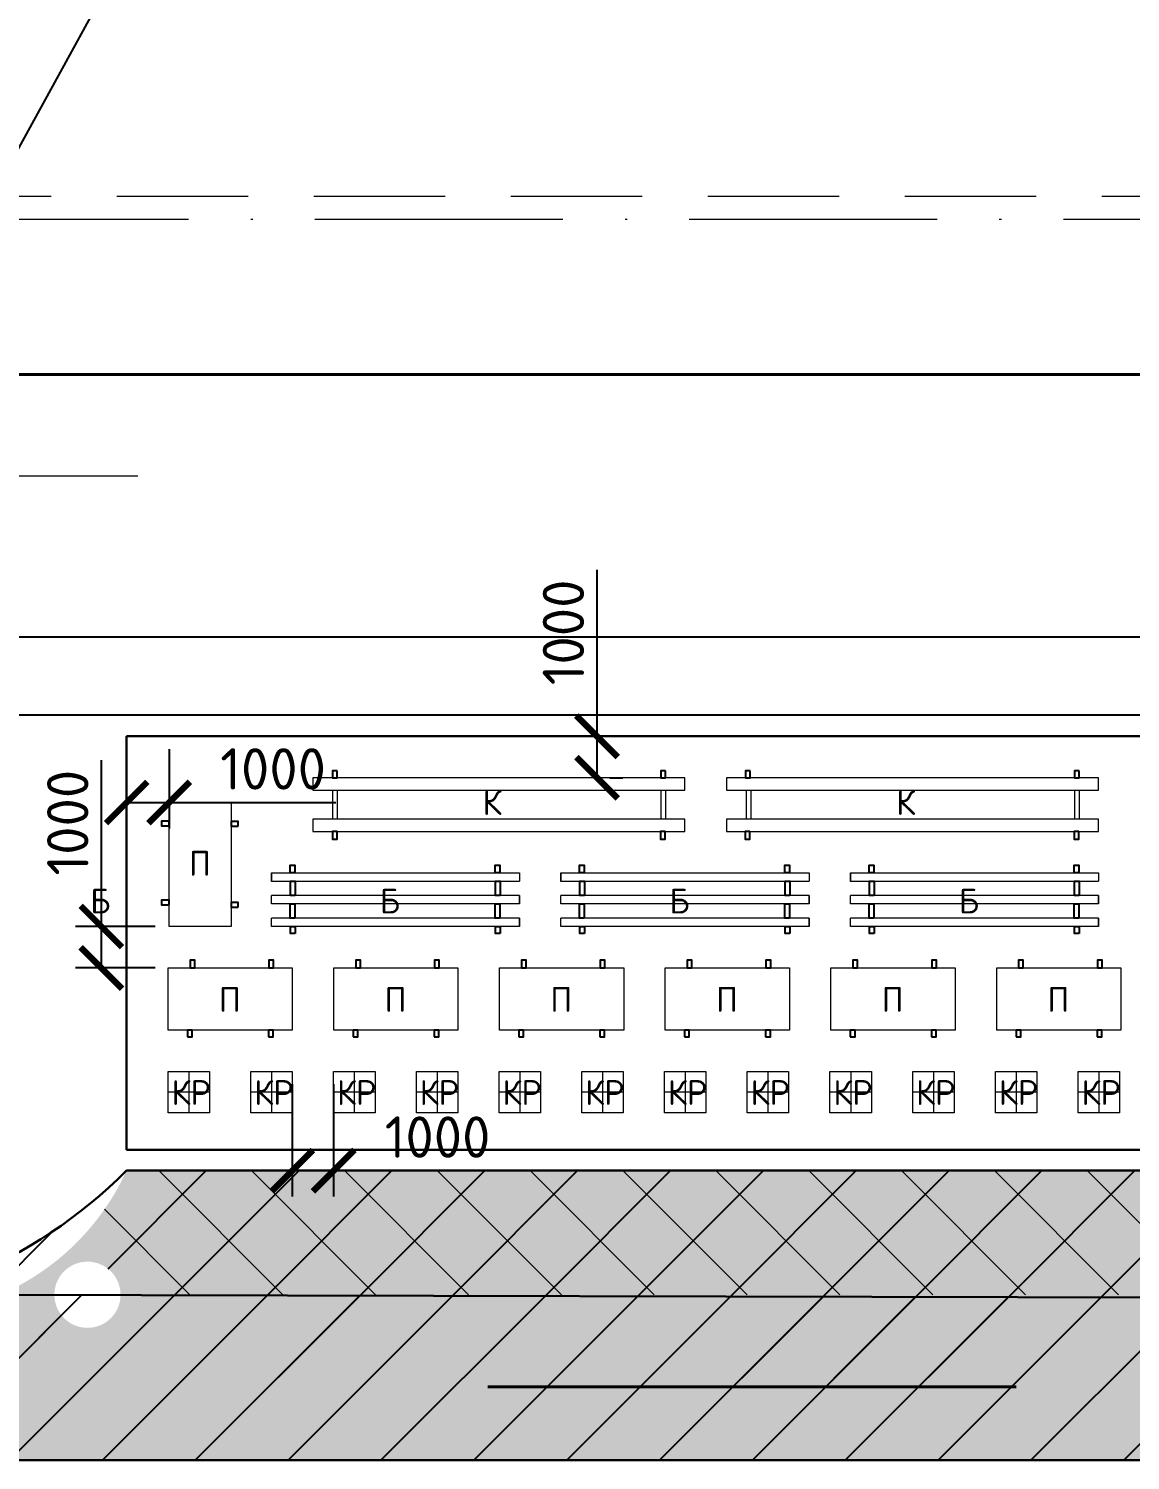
# Model space of a CAD drawing. Header units: millimetres. Extents: x -782 to 10910, y 3841 to 13237.
# Drawn here: x 6266.8 to 6320.1, y 9009.6 to 9078.8 of the extents above; entities that cross this region are included whole.
import ezdxf

# ---------------------------------------------------------------- set-up
doc = ezdxf.new("R2010")
doc.units = ezdxf.units.MM
doc.linetypes.add('ACAD_ISO10W100', pattern=[18, 12, -3, 0, -3])
doc.linetypes.add('штриховая2', pattern=[9.525, 6.35, -3.175])
doc.layers.add('!ОНенес!', color=6, linetype='Continuous', lineweight=40)
doc.layers.add('1', color=7, linetype='Continuous')
doc.layers.add('тонкая', color=7, linetype='Continuous')
doc.styles.add('2.5', font='isocpeur.ttf', dxfattribs={"height": 2})
doc.styles.add('Isocpeur', font='isocpeur.ttf')
doc.dimstyles.new('М500 стройгенп', dxfattribs={"dimtxt": 2, "dimasz": 2, "dimexe": 1.25, "dimexo": 0.625, "dimtad": 1, "dimlfac": 500, "dimtxsty": '2.5', "dimblk": 'ARCHTICK', "dimcen": 2.5, "dimadec": 0, "dimazin": 0, "dimtfac": 1, "dimtmove": 0, "dimatfit": 3, "dimfxl": 1, "dimarcsym": 0})
pattern_1 = [(50, (6851.526, 4552.808), (4.5546167, -0.398477), [0.47625, -5.23875]), (355, (6851.526, 4552.808), (-0.8810855, 4.776421), [0.381, -4.1910146]), (100.45144, (6851.9056, 4552.775), (3.673531, 4.377944), [0.40475, -4.452256]), (46.1842, (6851.526, 4554.078), (6.776976, -1.051058), [0.714375, -7.858125]), (96.63556, (6852.091, 4553.9905), (5.935103, 6.185653), [0.607126, -6.67839]), (351.18415, (6851.526, 4554.078), (5.935103, 6.185653), [0.571499, -6.286493]), (21, (6852.161, 4553.7606), (3.7903598, -2.55663), [0.47625, -5.23875]), (326, (6852.161, 4553.7606), (1.5450507, 4.604699), [0.381, -4.191]), (71.45144, (6852.477, 4553.5475), (5.3354105, 2.0480692), [0.40475, -4.4522484]), (37.5, (6851.526, 4552.808), (0.0772151, 2.11387597), [0, -4.1402, 0, -4.2545, 0, -4.206875]), (7.5, (6851.526, 4552.808), (1.6704916, 2.5045144), [0, -2.4257, 0, -4.04495, 0, -1.603375]), (327.5, (6850.11, 4552.808), (3.3897649, -0.1432186), [0, -1.5875, 0, -4.953, 0, -6.57225]), (317.5, (6849.475, 4552.808), (3.7032295, 0.6356623), [0, -2.06375, 0, -3.2893, 0, -4.66725])]
pattern_2 = [(45, (6851.526, 4552.808), (-2.245064, 2.245064), [])]

# ---------------------------------------------------------------- blocks, each defined once
blk = doc.blocks.new('_ArchTick')
at = {"color": 0, "linetype": 'ByBlock', "const_width": 0.15}
blk.add_lwpolyline([(-0.5, -0.5), (0.5, 0.5)], dxfattribs=at)
blk = doc.blocks.new('*D620')
at = {"color": 0, "lineweight": -2, "transparency": 16777216}
for p, q in [((6271.58, 9043.99), (6271.58, 9040.165)), ((6273.64, 9043.99), (6273.64, 9040.165)), ((6271.58, 9041.415), (6273.64, 9041.415)), ((6273.64, 9041.415), (6281.69, 9041.415))]:
    blk.add_line(p, q, dxfattribs=at)
at = {"layer": 'Defpoints', "color": 0, "lineweight": -3, "transparency": 16777216}
for p in [(6271.58, 9044.615), (6273.64, 9044.615), (6273.64, 9041.415)]:
    blk.add_point(p, dxfattribs=at)
at = {"color": 0, "lineweight": -2, "transparency": 16777216, "xscale": 2, "yscale": 2, "zscale": 2, "rotation": 180}
blk.add_blockref('_ArchTick', (6271.58, 9041.415), dxfattribs=at)
at = {"color": 0, "lineweight": -2, "transparency": 16777216, "xscale": 2, "yscale": 2, "zscale": 2}
blk.add_blockref('_ArchTick', (6273.64, 9041.415), dxfattribs=at)
at = {"color": 0, "lineweight": 20, "transparency": 16777216, "insert": (6278.665, 9043.04), "char_height": 2, "attachment_point": 5, "style": '2.5'}
blk.add_mtext('1000', dxfattribs=at)
blk = doc.blocks.new('*D621')
at = {"color": 0, "lineweight": -2, "transparency": 16777216}
for p, q in [((6270.359, 9035.415), (6270.359, 9043.465)), ((6272.967, 9035.415), (6269.109, 9035.415)), ((6270.359, 9033.415), (6270.359, 9035.415)), ((6272.967, 9033.415), (6269.109, 9033.415))]:
    blk.add_line(p, q, dxfattribs=at)
at = {"layer": 'Defpoints', "color": 0, "lineweight": -3, "transparency": 16777216}
for p in [(6270.359, 9035.415), (6273.592, 9035.415), (6273.592, 9033.415)]:
    blk.add_point(p, dxfattribs=at)
at = {"color": 0, "lineweight": -2, "transparency": 16777216, "xscale": 2, "yscale": 2, "zscale": 2}
for p, rotation in [((6270.359, 9035.415), 90), ((6270.359, 9033.415), 270)]:
    blk.add_blockref('_ArchTick', p, dxfattribs=dict(at, rotation=rotation))
at = {"color": 0, "lineweight": 20, "transparency": 16777216, "insert": (6268.734, 9040.44), "char_height": 2, "attachment_point": 5, "rotation": 90, "style": '2.5'}
blk.add_mtext('1000', dxfattribs=at)
blk = doc.blocks.new('*D622')
at = {"color": 0, "lineweight": -2, "transparency": 16777216}
for p, q in [((6279.592, 9027.79), (6279.592, 9022.365)), ((6281.592, 9027.79), (6281.592, 9022.365)), ((6279.592, 9023.615), (6281.592, 9023.615)), ((6281.592, 9023.615), (6289.642, 9023.615))]:
    blk.add_line(p, q, dxfattribs=at)
at = {"layer": 'Defpoints', "color": 0, "lineweight": -3, "transparency": 16777216}
for p in [(6279.592, 9028.415), (6281.592, 9028.415), (6281.592, 9023.615)]:
    blk.add_point(p, dxfattribs=at)
at = {"color": 0, "lineweight": -2, "transparency": 16777216, "xscale": 2, "yscale": 2, "zscale": 2, "rotation": 180}
blk.add_blockref('_ArchTick', (6279.592, 9023.615), dxfattribs=at)
at = {"color": 0, "lineweight": -2, "transparency": 16777216, "xscale": 2, "yscale": 2, "zscale": 2}
blk.add_blockref('_ArchTick', (6281.592, 9023.615), dxfattribs=at)
at = {"color": 0, "lineweight": 20, "transparency": 16777216, "insert": (6286.617, 9025.24), "char_height": 2, "attachment_point": 5, "style": '2.5'}
blk.add_mtext('1000', dxfattribs=at)
blk = doc.blocks.new('*D623')
at = {"color": 0, "lineweight": -2, "transparency": 16777216}
for p, q in [((6294.327, 9044.615), (6294.327, 9052.665)), ((6294.327, 9042.615), (6294.327, 9044.615)), ((6294.952, 9044.615), (6295.577, 9044.615)), ((6294.952, 9042.615), (6295.577, 9042.615))]:
    blk.add_line(p, q, dxfattribs=at)
at = {"layer": 'Defpoints', "color": 0, "lineweight": -3, "transparency": 16777216}
for p in [(6294.327, 9044.615), (6294.327, 9044.615), (6294.327, 9042.615)]:
    blk.add_point(p, dxfattribs=at)
at = {"color": 0, "lineweight": -2, "transparency": 16777216, "xscale": 2, "yscale": 2, "zscale": 2}
for p, rotation in [((6294.327, 9044.615), 90), ((6294.327, 9042.615), 270)]:
    blk.add_blockref('_ArchTick', p, dxfattribs=dict(at, rotation=rotation))
at = {"color": 0, "lineweight": 20, "transparency": 16777216, "insert": (6292.702, 9049.64), "char_height": 2, "attachment_point": 5, "rotation": 90, "style": '2.5'}
blk.add_mtext('1000', dxfattribs=at)
blk = doc.blocks.new('*D593')
at = {"color": 0, "lineweight": -2, "transparency": 16777216}
for p, q in [((6245.58, 9061.49), (6245.58, 9044.381)), ((6479.58, 9061.49), (6479.58, 9044.381)), ((6479.58, 9045.631), (6245.58, 9045.631))]:
    blk.add_line(p, q, dxfattribs=at)
at = {"layer": 'Defpoints', "color": 0, "lineweight": -3, "transparency": 16777216}
for p in [(6245.58, 9062.115), (6479.58, 9062.115), (6245.58, 9045.631)]:
    blk.add_point(p, dxfattribs=at)
at = {"color": 0, "lineweight": -2, "transparency": 16777216, "xscale": 2, "yscale": 2, "zscale": 2, "rotation": 180}
blk.add_blockref('_ArchTick', (6245.58, 9045.631), dxfattribs=at)
at = {"color": 0, "lineweight": -2, "transparency": 16777216, "xscale": 2, "yscale": 2, "zscale": 2}
blk.add_blockref('_ArchTick', (6479.58, 9045.631), dxfattribs=at)
at = {"color": 0, "lineweight": 25, "transparency": 16777216, "insert": (6362.58, 9047.256), "char_height": 2, "attachment_point": 5, "style": '2.5'}
blk.add_mtext('117000', dxfattribs=at)
blk = doc.blocks.new('*D642')
at = {"color": 0, "lineweight": -2, "transparency": 16777216}
for p, q in [((6262.58, 9068.99), (6262.58, 9048.165)), ((6462.58, 9068.99), (6462.58, 9048.165)), ((6462.58, 9049.415), (6262.58, 9049.415))]:
    blk.add_line(p, q, dxfattribs=at)
at = {"layer": 'Defpoints', "color": 0, "lineweight": -3, "transparency": 16777216}
for p in [(6262.58, 9069.615), (6462.58, 9069.615), (6262.58, 9049.415)]:
    blk.add_point(p, dxfattribs=at)
at = {"color": 0, "lineweight": -2, "transparency": 16777216, "xscale": 2, "yscale": 2, "zscale": 2, "rotation": 180}
blk.add_blockref('_ArchTick', (6262.58, 9049.415), dxfattribs=at)
at = {"color": 0, "lineweight": -2, "transparency": 16777216, "xscale": 2, "yscale": 2, "zscale": 2}
blk.add_blockref('_ArchTick', (6462.58, 9049.415), dxfattribs=at)
at = {"color": 0, "lineweight": 25, "transparency": 16777216, "insert": (6362.58, 9051.04), "char_height": 2, "attachment_point": 5, "style": '2.5'}
blk.add_mtext('100900', dxfattribs=at)
blk = doc.blocks.new('*D595')
at = {"color": 0, "lineweight": -2, "transparency": 16777216}
for p, q in [((6245.58, 9061.49), (6245.58, 9044.381)), ((6479.58, 9061.49), (6479.58, 9044.381)), ((6479.58, 9045.631), (6245.58, 9045.631))]:
    blk.add_line(p, q, dxfattribs=at)
at = {"layer": 'Defpoints', "color": 0, "lineweight": -3, "transparency": 16777216}
for p in [(6245.58, 9062.115), (6479.58, 9062.115), (6245.58, 9045.631)]:
    blk.add_point(p, dxfattribs=at)
at = {"color": 0, "lineweight": -2, "transparency": 16777216, "xscale": 2, "yscale": 2, "zscale": 2, "rotation": 180}
blk.add_blockref('_ArchTick', (6245.58, 9045.631), dxfattribs=at)
at = {"color": 0, "lineweight": -2, "transparency": 16777216, "xscale": 2, "yscale": 2, "zscale": 2}
blk.add_blockref('_ArchTick', (6479.58, 9045.631), dxfattribs=at)
at = {"color": 0, "lineweight": 25, "transparency": 16777216, "insert": (6362.58, 9047.256), "char_height": 2, "attachment_point": 5, "style": '2.5'}
blk.add_mtext('117000', dxfattribs=at)

msp = doc.modelspace()

# ---------------------------------------------------------------- hatches: boundary and pattern name
at = {"layer": '!ОНенес!', "lineweight": 40}
h = msp.add_hatch(color=7, dxfattribs=at)
h.paths.add_polyline_path([(6294.770602, 9011.718594), (6294.770602, 9013.158474), (6289.041131, 9013.158474)])
h.paths.add_polyline_path([(6294.770602, 9013.158474), (6294.770602, 9014.598355), (6289.041131, 9013.158474)])
at = {"lineweight": 25}
h = msp.add_hatch(dxfattribs=at)
h.set_pattern_fill('ANSI31', color=256)
h.set_pattern_definition(pattern_2)
h.paths.add_polyline_path([(6483.334411, 9016.61547), (6477.797726, 9016.61547), (6477.797726, 9009.61547), (6482.37745, 9009.61547)])
h.paths.add_polyline_path([(6455.687315, 9019.200794), (6456.000766, 9021.499274, -0.033531004), (6453.579968, 9023.61547), (6271.579968, 9023.61547, -0.033546474), (6269.15799, 9021.498375), (6269.472099, 9019.200722, -0.454591532), (6271.288814, 9017.61547), (6453.871122, 9017.61547, -0.454492205)])
h.paths.add_polyline_path([(6481.777404, 9237.86163), (6480.697928, 9237.968929, -0.097320235), (6472.527177, 9233.622041), (6242.782491, 9233.615504), (6241.687304, 9225.604406, -0.071737884), (6248.463912, 9226.615189), (6254.609405, 9226.644907, -0.164269753), (6269.15799, 9221.732565), (6269.472099, 9224.030218, -0.374956444), (6268.088819, 9225.61547, -1), (6271.288814, 9225.61547), (6453.871122, 9225.61547, -1), (6457.071117, 9225.61547, -0.381458001), (6455.651717, 9224.025698), (6455.969685, 9221.678496, -0.164703998), (6470.550531, 9226.61547), (6483.300888, 9226.61547)])
h.paths.add_polyline_path([(6247.829412, 9227.743028, -1), (6248.149412, 9227.743028, -1)], flags=16)
h.paths.add_polyline_path([(6455.651717, 9224.025698, -0.447745786), (6453.871122, 9225.61547), (6271.288814, 9225.61547, -0.454591532), (6269.472099, 9224.030218), (6269.15799, 9221.732565, -0.033546474), (6271.579968, 9219.61547), (6453.609888, 9219.6159, -0.032682346), (6455.969685, 9221.678496)])
h.paths.add_polyline_path([(6383.454763, 9225.01787), (6383.454763, 9231.61787), (6378.654763, 9231.61787), (6378.654763, 9225.01787)], flags=24)
h.paths.add_polyline_path([(6383.454763, 9217.669368), (6383.454763, 9224.269368), (6378.654763, 9224.269368), (6378.654763, 9217.669368)], flags=9)
h.paths.add_polyline_path([(6283.517122, 9217.94047), (6289.717122, 9217.94047), (6289.717122, 9222.74047), (6283.517122, 9222.74047)], flags=9)
at = {"lineweight": 20}
h = msp.add_hatch(dxfattribs=at)
h.set_pattern_fill('AR-CONC', color=256, scale=0.025)
h.set_pattern_definition(pattern_1)
h.paths.add_polyline_path([(6535.172605, 9016.61547), (6483.334411, 9016.61547), (6482.37745, 9009.61547), (6535.172605, 9009.61547)])
edge = h.paths.add_edge_path()
edge.add_line((6483.334411, 9016.61547), (6464.488928, 9016.61547))
edge.add_arc((6464.488928, 9028.615856), 12.000386, 223.86662461, 270, ccw=False)
edge.add_line((6455.837191, 9020.299805), (6455.687315, 9019.200794))
edge.add_arc((6455.471119, 9017.61547), 1.599997, 0, 82.23429528, ccw=False)
edge.add_arc((6455.471119, 9017.61547), 1.599997, -180, 0, ccw=False)
edge.add_line((6453.871122, 9017.61547), (6271.288814, 9017.61547))
edge.add_arc((6269.688817, 9017.61547), 1.599997, -180, 0, ccw=False)
edge.add_arc((6269.688817, 9017.61547), 1.599997, 97.78457087, 180, ccw=False)
edge.add_line((6269.472099, 9019.200722), (6269.321957, 9020.298985))
edge.add_arc((6260.671008, 9028.615856), 12.000386, 270, 316.12794469, ccw=False)
edge.add_line((6260.671008, 9016.61547), (6241.825525, 9016.61547))
edge.add_line((6241.825525, 9016.61547), (6242.782486, 9009.61547))
edge.add_line((6242.782486, 9009.61547), (6482.37745, 9009.61547))
edge.add_line((6482.37745, 9009.61547), (6483.334411, 9016.61547))
edge = h.paths.add_edge_path()
edge.add_arc((6464.488928, 9028.615856), 12.000386, 204.62550124, 223.86662461, ccw=False)
edge.add_line((6453.579968, 9023.61547), (6360.832219, 9023.61547))
edge.add_arc((6359.698326, 9024.008259), 1.199998, 199.10645728, 340.89354272, ccw=False)
edge.add_line((6358.564434, 9023.61547), (6271.579968, 9023.61547))
edge.add_arc((6260.671008, 9028.615856), 12.000386, 316.12794469, 335.37449876, ccw=False)
edge.add_line((6269.321957, 9020.298985), (6269.472099, 9019.200722))
edge.add_arc((6269.688817, 9017.61547), 1.599997, 0, 97.78457087, ccw=False)
edge.add_line((6271.288814, 9017.61547), (6453.871122, 9017.61547))
edge.add_arc((6455.471119, 9017.61547), 1.599997, 82.23429528, 180, ccw=False)
edge.add_line((6455.687315, 9019.200794), (6455.837191, 9020.299805))
edge = h.paths.add_edge_path()
edge.add_line((6482.352619, 9233.61547), (6242.782486, 9233.61547))
edge.add_line((6242.782486, 9233.61547), (6241.825525, 9226.61547))
edge.add_line((6241.825525, 9226.61547), (6260.671008, 9226.61547))
edge.add_arc((6260.671008, 9214.615084), 12.000386, 43.87205531, 90, ccw=False)
edge.add_line((6269.321957, 9222.931955), (6269.472099, 9224.030218))
edge.add_arc((6269.688817, 9225.61547), 1.599997, 180, 262.21542913, ccw=False)
edge.add_arc((6269.688817, 9225.61547), 1.599997, 0, 180, ccw=False)
edge.add_line((6271.288814, 9225.61547), (6453.871122, 9225.61547))
edge.add_arc((6455.471119, 9225.61547), 1.599997, 0, 180, ccw=False)
edge.add_arc((6455.471119, 9225.61547), 1.599997, -83.51900907, 0, ccw=False)
edge.add_line((6455.651717, 9224.025698), (6455.969685, 9221.678496))
edge.add_arc((6515.411446, 9128.924688), 110.1662, 117.53133097, 122.65399107, ccw=False)
edge.add_line((6464.488928, 9226.61547), (6483.300888, 9226.61547))
edge.add_line((6483.300888, 9226.61547), (6482.352619, 9233.61547))
edge = h.paths.add_edge_path()
edge.add_line((6242.782486, 9233.61547), (6233.531591, 9233.61547))
edge.add_line((6233.531591, 9233.61547), (6233.535704, 9226.222901))
edge.add_arc((6236.579968, 9214.61547), 12, 90, 104.69589657, ccw=False)
edge.add_line((6236.579968, 9226.61547), (6241.825525, 9226.61547))
edge.add_line((6241.825525, 9226.61547), (6242.782486, 9233.61547))
edge = h.paths.add_edge_path()
edge.add_line((6455.969685, 9221.678496), (6455.651717, 9224.025698))
edge.add_arc((6455.471119, 9225.61547), 1.599997, 180, 276.48099093, ccw=False)
edge.add_line((6453.871122, 9225.61547), (6271.288814, 9225.61547))
edge.add_arc((6269.688817, 9225.61547), 1.599997, -97.78457087, 0, ccw=False)
edge.add_line((6269.472099, 9224.030218), (6269.321957, 9222.931955))
edge.add_arc((6260.671008, 9214.615084), 12.000386, 24.62550124, 43.87205531, ccw=False)
edge.add_line((6271.579968, 9219.61547), (6356.189837, 9219.61547))
edge.add_arc((6356.775815, 9218.568271), 1.199998, 60.7700888, 119.2299112, ccw=False)
edge.add_line((6357.361792, 9219.61547), (6453.579968, 9219.61547))
edge.add_arc((6455.720235, 9219.551864), 2.141212, 83.30987815, 178.29773268, ccw=False)
h.paths.add_polyline_path([(6357.528508, 9218.900235), (6360.768503, 9218.900235), (6360.768503, 9219.61547), (6357.528508, 9219.61547)])
h.paths.add_polyline_path([(6483.300888, 9226.61547), (6535.172605, 9226.61547), (6535.172605, 9233.61547), (6482.352619, 9233.61547)])
edge = h.paths.add_edge_path()
edge.add_arc((6241.579968, 9209.61547), 24, 109.59180627, 180)
edge.add_line((6217.579968, 9209.61547), (6217.579968, 9033.61547))
edge.add_arc((6241.579968, 9033.61547), 24, 180, 270)
edge.add_line((6241.579968, 9009.61547), (6242.782486, 9009.61547))
edge.add_line((6242.782486, 9009.61547), (6241.825525, 9016.61547))
edge.add_line((6241.825525, 9016.61547), (6236.579968, 9016.61547))
edge.add_arc((6213.609405, 9005.644907), 25.455844, 25.52877937, 64.47122063)
edge.add_line((6224.579968, 9028.61547), (6224.579968, 9214.61547))
edge.add_arc((6236.579968, 9214.61547), 12, 104.69589657, 180, ccw=False)
edge.add_line((6233.535704, 9226.222901), (6233.532364, 9232.226))
at = {"lineweight": 25}
h = msp.add_hatch(dxfattribs=at)
h.set_pattern_fill('AR-CONC', color=256, scale=0.025)
h.set_pattern_definition(pattern_1)
h.paths.add_polyline_path([(6268.088819, 9017.61547, -0.374956444), (6269.472099, 9019.200722), (6269.321957, 9020.298985, -0.204033738), (6260.671008, 9016.61547), (6248.579968, 9016.61547, -0.072953131), (6241.687304, 9017.626534), (6242.782486, 9009.61547), (6476.297726, 9009.61547), (6476.297726, 9016.61547), (6464.488928, 9016.61547, -0.077886135), (6460.81763, 9017.190847), (6457.066094, 9017.488796, -0.96113778), (6453.871122, 9017.61547), (6271.288814, 9017.61547, -1)])
h.paths.add_polyline_path([(6218.011359, 9101.681619), (6224.611359, 9101.681619), (6224.611359, 9106.481619), (6218.011359, 9106.481619)], flags=24)
h.paths.add_polyline_path([(6219.504968, 9032.51418), (6226.104968, 9032.51418), (6226.104968, 9037.31418), (6219.504968, 9037.31418)], flags=24)
h.paths.add_polyline_path([(6217.393007, 9153.651999), (6221.083001, 9153.651999), (6221.083001, 9157.971991), (6217.393007, 9157.971991)], flags=9)
h.paths.add_polyline_path([(6383.454763, 9010.71307), (6383.454763, 9017.31307), (6378.654763, 9017.31307), (6378.654763, 9010.71307)], flags=24)
edge = h.paths.add_edge_path()
edge.add_arc((6241.579968, 9209.61547), 24, 109.59160183, 180)
edge.add_line((6217.579968, 9209.61547), (6217.579968, 9033.61547))
edge.add_arc((6241.579968, 9033.61547), 24, 180, 270)
edge.add_line((6241.579968, 9009.61547), (6242.782486, 9009.61547))
edge.add_line((6242.782486, 9009.61547), (6241.825525, 9016.61547))
edge.add_line((6241.825525, 9016.61547), (6241.687304, 9017.626534))
edge.add_arc((6248.579968, 9040.61547), 24, 180, 253.30994122, ccw=False)
edge.add_line((6224.579968, 9040.61547), (6224.579968, 9214.61547))
edge.add_arc((6236.579968, 9214.61547), 12, 104.69537151, 180, ccw=False)
edge.add_line((6233.53581, 9226.222929), (6233.532445, 9232.226029))
at = {"lineweight": 20}
h = msp.add_hatch(dxfattribs=at)
h.set_pattern_fill('ANSI31', color=256, angle=90)
h.set_pattern_definition([(135, (4026.885, 5926.6053), (-2.245064, -2.245064), [])])
h.paths.add_polyline_path([(6271.579968, 9023.61547, -0.084176912), (6269.321957, 9020.298985), (6269.472099, 9019.200722, -0.454591532), (6271.288814, 9017.61547), (6453.871122, 9017.61547, -0.454492205), (6455.687315, 9019.200794), (6455.837191, 9020.299805, -0.084153049), (6453.579968, 9023.61547), (6360.832219, 9023.61547, -0.71189231), (6358.564434, 9023.61547)])
h.paths.add_polyline_path([(6271.288814, 9225.61547, -0.454591532), (6269.472099, 9224.030218), (6269.321957, 9222.931955, -0.084176912), (6271.579968, 9219.61547), (6356.189837, 9219.61547, -0.260759243), (6357.361792, 9219.61547), (6453.579968, 9219.61547, -0.083164554), (6455.804605, 9222.8971), (6455.651717, 9224.025698, -0.447745786), (6453.871122, 9225.61547)])
h.paths.add_polyline_path([(6357.530891, 9218.960623), (6362.930891, 9218.960623), (6362.930891, 9223.760623), (6357.530891, 9223.760623)], flags=9)
h.paths.add_polyline_path([(6491.235542, 9218.314538), (6496.235542, 9218.314538), (6496.235542, 9223.114538), (6491.235542, 9223.114538)], flags=9)
at = {"lineweight": 25}
h = msp.add_hatch(dxfattribs=at)
h.set_pattern_fill('ANSI31', color=256)
h.set_pattern_definition(pattern_2)
h.paths.add_polyline_path([(6248.579968, 9016.61547, -0.231549939), (6229.629524, 9025.888601), (6227.982262, 9013.839161, 0.151733284), (6241.579968, 9009.61547), (6476.297726, 9009.61547), (6476.297726, 9016.61547), (6469.362204, 9016.61547, -0.151593096), (6456.000766, 9021.499274), (6455.687315, 9019.200794, -0.375050339), (6457.071117, 9017.61547, -0.864868894), (6453.93763, 9017.158959), (6261.59387, 9017.624821, -0.057301705), (6256.200295, 9016.638818, -0.195696875), (6254.995057, 9016.589131, -0.004017398), (6254.609405, 9016.586033)])
h.paths.add_polyline_path([(6383.454763, 9010.71307), (6383.454763, 9017.31307), (6378.654763, 9017.31307), (6378.654763, 9010.71307)], flags=24)
h = msp.add_hatch(dxfattribs=at)
h.set_pattern_fill('ANSI31', color=256)
h.set_pattern_definition(pattern_2)
h.paths.add_polyline_path([(6476.297726, 9016.61547), (6469.362204, 9016.61547, -0.151593096), (6456.000766, 9021.499274), (6455.687315, 9019.200794, -0.375050339), (6457.071117, 9017.61547, -1), (6453.871122, 9017.61547), (6271.288814, 9017.61547, -1), (6268.088819, 9017.61547, -0.374956444), (6269.472099, 9019.200722), (6269.15799, 9021.498375, -0.164269753), (6254.609405, 9016.586033), (6248.579968, 9016.61547, -0.072953131), (6241.687304, 9017.626534), (6242.782486, 9009.61547), (6476.297726, 9009.61547)])

# ---------------------------------------------------------------- linework, layer by layer
at = {"layer": '!ОНенес!', "color": 7, "lineweight": 40}
msp.add_line((6314.591501, 9013.158474), (6289.041131, 9013.158474), dxfattribs=at)
at = {"linetype": 'штриховая2', "lineweight": 20}
msp.add_line((6477.479968, 9070.71547), (6247.679968, 9070.71547), dxfattribs=at)
at = {"linetype": 'ACAD_ISO10W100', "lineweight": 20}
msp.add_line((6262.579968, 9069.61547), (6462.579968, 9069.61547), dxfattribs=at)
at = {"lineweight": 40}
msp.add_line((6262.579968, 9062.11547), (6462.579968, 9062.11547), dxfattribs=at)
at = {"lineweight": 20}
for p, q in [((6265.239927, 9057.21547), (6272.119916, 9057.21547)), ((6298.579968, 9042.61547), (6280.579968, 9042.61547)), ((6280.579968, 9042.61547), (6280.579968, 9042.01547)), ((6298.579968, 9042.01547), (6298.579968, 9042.61547)), ((6318.579968, 9042.61547), (6300.579968, 9042.61547)), ((6300.579968, 9042.61547), (6300.579968, 9042.01547)), ((6318.579968, 9042.01547), (6318.579968, 9042.61547)), ((6280.579968, 9042.01547), (6298.579968, 9042.01547)), ((6281.538808, 9042.01547), (6281.538808, 9040.61547)), ((6281.766646, 9042.01547), (6281.766646, 9040.61547)), ((6297.41827, 9042.01547), (6297.41827, 9040.61547)), ((6297.646107, 9042.01547), (6297.646107, 9040.61547)), ((6300.579968, 9042.01547), (6318.579968, 9042.01547)), ((6301.538808, 9042.01547), (6301.538808, 9040.61547)), ((6301.766646, 9042.01547), (6301.766646, 9040.61547)), ((6317.41827, 9042.01547), (6317.41827, 9040.61547)), ((6317.646107, 9042.01547), (6317.646107, 9040.61547)), ((6273.640407, 9035.41547), (6273.640407, 9041.41547)), ((6273.640407, 9041.41547), (6276.640407, 9041.41547)), ((6276.640407, 9041.41547), (6276.640407, 9035.41547)), ((6298.579968, 9040.61547), (6280.579968, 9040.61547)), ((6280.579968, 9040.61547), (6280.579968, 9040.01547)), ((6298.579968, 9040.01547), (6298.579968, 9040.61547)), ((6318.579968, 9040.61547), (6300.579968, 9040.61547)), ((6300.579968, 9040.61547), (6300.579968, 9040.01547)), ((6318.579968, 9040.01547), (6318.579968, 9040.61547)), ((6280.579968, 9040.01547), (6298.579968, 9040.01547)), ((6300.579968, 9040.01547), (6318.579968, 9040.01547)), ((6278.579968, 9038.01547), (6290.579968, 9038.01547)), ((6278.579968, 9037.601111), (6278.579968, 9038.01547)), ((6278.579968, 9038.01547), (6278.579968, 9037.61547)), ((6290.579968, 9038.01547), (6290.579968, 9037.61547)), ((6292.579968, 9038.01547), (6304.579968, 9038.01547)), ((6292.579968, 9037.601111), (6292.579968, 9038.01547)), ((6292.579968, 9038.01547), (6292.579968, 9037.61547)), ((6304.579968, 9038.01547), (6304.579968, 9037.61547)), ((6306.579968, 9038.01547), (6318.579968, 9038.01547)), ((6306.579968, 9037.601111), (6306.579968, 9038.01547)), ((6306.579968, 9038.01547), (6306.579968, 9037.61547)), ((6318.579968, 9038.01547), (6318.579968, 9037.61547)), ((6278.579968, 9037.61547), (6290.579968, 9037.61547)), ((6292.579968, 9037.61547), (6304.579968, 9037.61547)), ((6306.579968, 9037.61547), (6318.579968, 9037.61547)), ((6278.579968, 9036.51547), (6278.579968, 9036.91547)), ((6290.579968, 9036.91547), (6278.579968, 9036.91547)), ((6290.579968, 9036.51547), (6278.579968, 9036.51547)), ((6290.579968, 9036.91547), (6290.579968, 9036.51547)), ((6290.579968, 9036.51547), (6290.579968, 9036.91547)), ((6292.579968, 9036.51547), (6292.579968, 9036.91547)), ((6304.579968, 9036.91547), (6292.579968, 9036.91547)), ((6304.579968, 9036.51547), (6292.579968, 9036.51547)), ((6304.579968, 9036.91547), (6304.579968, 9036.51547)), ((6304.579968, 9036.51547), (6304.579968, 9036.91547)), ((6306.579968, 9036.51547), (6306.579968, 9036.91547)), ((6318.579968, 9036.91547), (6306.579968, 9036.91547)), ((6318.579968, 9036.51547), (6306.579968, 9036.51547)), ((6318.579968, 9036.91547), (6318.579968, 9036.51547)), ((6318.579968, 9036.51547), (6318.579968, 9036.91547)), ((6278.579968, 9035.41547), (6278.579968, 9035.81547)), ((6290.579968, 9035.81547), (6278.579968, 9035.81547)), ((6290.579968, 9035.81547), (6290.579968, 9035.41547)), ((6290.579968, 9035.41547), (6290.579968, 9035.81547)), ((6292.579968, 9035.41547), (6292.579968, 9035.81547)), ((6304.579968, 9035.81547), (6292.579968, 9035.81547)), ((6304.579968, 9035.81547), (6304.579968, 9035.41547)), ((6304.579968, 9035.41547), (6304.579968, 9035.81547)), ((6306.579968, 9035.41547), (6306.579968, 9035.81547)), ((6318.579968, 9035.81547), (6306.579968, 9035.81547)), ((6318.579968, 9035.81547), (6318.579968, 9035.41547)), ((6318.579968, 9035.41547), (6318.579968, 9035.81547)), ((6276.640407, 9035.41547), (6273.640407, 9035.41547)), ((6290.579968, 9035.41547), (6278.579968, 9035.41547)), ((6304.579968, 9035.41547), (6292.579968, 9035.41547)), ((6318.579968, 9035.41547), (6306.579968, 9035.41547)), ((6273.592129, 9030.41547), (6273.592129, 9033.41547)), ((6273.592129, 9033.41547), (6279.592129, 9033.41547)), ((6279.592129, 9033.41547), (6279.592129, 9030.41547)), ((6281.604289, 9030.41547), (6281.604289, 9033.41547)), ((6281.604289, 9033.41547), (6287.604289, 9033.41547)), ((6287.604289, 9033.41547), (6287.604289, 9030.41547)), ((6289.61645, 9030.41547), (6289.61645, 9033.41547)), ((6289.61645, 9033.41547), (6295.61645, 9033.41547)), ((6295.61645, 9033.41547), (6295.61645, 9030.41547)), ((6297.628611, 9030.41547), (6297.628611, 9033.41547)), ((6297.628611, 9033.41547), (6303.628611, 9033.41547)), ((6303.628611, 9033.41547), (6303.628611, 9030.41547)), ((6305.640771, 9030.41547), (6305.640771, 9033.41547)), ((6305.640771, 9033.41547), (6311.640771, 9033.41547)), ((6311.640771, 9033.41547), (6311.640771, 9030.41547)), ((6313.652932, 9030.41547), (6313.652932, 9033.41547)), ((6313.652932, 9033.41547), (6319.652932, 9033.41547)), ((6319.652932, 9033.41547), (6319.652932, 9030.41547)), ((6279.592129, 9030.41547), (6273.592129, 9030.41547)), ((6287.604289, 9030.41547), (6281.604289, 9030.41547)), ((6295.61645, 9030.41547), (6289.61645, 9030.41547)), ((6303.628611, 9030.41547), (6297.628611, 9030.41547)), ((6311.640771, 9030.41547), (6305.640771, 9030.41547)), ((6319.652932, 9030.41547), (6313.652932, 9030.41547))]:
    msp.add_line(p, q, dxfattribs=at)
at = {"lineweight": 30}
for p, q in [((6271.579968, 9044.61547), (6453.579968, 9044.61547)), ((6271.579968, 9034.61547), (6271.579968, 9044.61547)), ((6271.579968, 9024.61547), (6271.579968, 9034.61547)), ((6453.579968, 9024.61547), (6271.579968, 9024.61547)), ((6453.579968, 9023.61547), (6271.579968, 9023.61547)), ((6261.59387, 9017.624821), (6455.474304, 9017.155237)), ((6261.59387, 9017.624821), (6455.474304, 9017.155237)), ((6241.579968, 9009.61547), (6547.027795, 9009.61547))]:
    msp.add_line(p, q, dxfattribs=at)
at = {"lineweight": 13}
for p, q in [((6273.592129, 9026.415473), (6273.592129, 9028.41547)), ((6273.592129, 9028.41547), (6275.592125, 9028.41547)), ((6274.592127, 9028.41547), (6274.592127, 9026.415473)), ((6275.592125, 9028.41547), (6275.592125, 9026.415473)), ((6277.592125, 9026.415473), (6277.592125, 9028.41547)), ((6277.592125, 9028.41547), (6279.592122, 9028.41547)), ((6278.592124, 9028.41547), (6278.592124, 9026.415473)), ((6279.592122, 9028.41547), (6279.592122, 9026.415473)), ((6281.592122, 9026.415473), (6281.592122, 9028.41547)), ((6281.592122, 9028.41547), (6283.592119, 9028.41547)), ((6282.59212, 9028.41547), (6282.59212, 9026.415473)), ((6283.592119, 9028.41547), (6283.592119, 9026.415473)), ((6285.592119, 9026.415473), (6285.592119, 9028.41547)), ((6285.592119, 9028.41547), (6287.592115, 9028.41547)), ((6286.592117, 9028.41547), (6286.592117, 9026.415473)), ((6287.592115, 9028.41547), (6287.592115, 9026.415473)), ((6289.592115, 9026.415473), (6289.592115, 9028.41547)), ((6289.592115, 9028.41547), (6291.592112, 9028.41547)), ((6290.592114, 9028.41547), (6290.592114, 9026.415473)), ((6291.592112, 9028.41547), (6291.592112, 9026.415473)), ((6293.592112, 9026.415473), (6293.592112, 9028.41547)), ((6293.592112, 9028.41547), (6295.592109, 9028.41547)), ((6294.59211, 9028.41547), (6294.59211, 9026.415473)), ((6295.592109, 9028.41547), (6295.592109, 9026.415473)), ((6297.592109, 9026.415473), (6297.592109, 9028.41547)), ((6297.592109, 9028.41547), (6299.592105, 9028.41547)), ((6298.592107, 9028.41547), (6298.592107, 9026.415473)), ((6299.592105, 9028.41547), (6299.592105, 9026.415473)), ((6301.592105, 9026.415473), (6301.592105, 9028.41547)), ((6301.592105, 9028.41547), (6303.592102, 9028.41547)), ((6302.592104, 9028.41547), (6302.592104, 9026.415473)), ((6303.592102, 9028.41547), (6303.592102, 9026.415473)), ((6305.592102, 9026.415473), (6305.592102, 9028.41547)), ((6305.592102, 9028.41547), (6307.592099, 9028.41547)), ((6306.5921, 9028.41547), (6306.5921, 9026.415473)), ((6307.592099, 9028.41547), (6307.592099, 9026.415473)), ((6309.592099, 9026.415473), (6309.592099, 9028.41547)), ((6309.592099, 9028.41547), (6311.592095, 9028.41547)), ((6310.592097, 9028.41547), (6310.592097, 9026.415473)), ((6311.592095, 9028.41547), (6311.592095, 9026.415473)), ((6313.592095, 9026.415473), (6313.592095, 9028.41547)), ((6313.592095, 9028.41547), (6315.592092, 9028.41547)), ((6314.592094, 9028.41547), (6314.592094, 9026.415473)), ((6315.592092, 9028.41547), (6315.592092, 9026.415473)), ((6317.592092, 9026.415473), (6317.592092, 9028.41547)), ((6317.592092, 9028.41547), (6319.592089, 9028.41547)), ((6318.59209, 9028.41547), (6318.59209, 9026.415473)), ((6319.592089, 9028.41547), (6319.592089, 9026.415473)), ((6275.592125, 9027.415472), (6273.592129, 9027.415472)), ((6279.592122, 9027.415472), (6277.592125, 9027.415472)), ((6283.592119, 9027.415472), (6281.592122, 9027.415472)), ((6287.592115, 9027.415472), (6285.592119, 9027.415472)), ((6291.592112, 9027.415472), (6289.592115, 9027.415472)), ((6295.592109, 9027.415472), (6293.592112, 9027.415472)), ((6299.592105, 9027.415472), (6297.592109, 9027.415472)), ((6303.592102, 9027.415472), (6301.592105, 9027.415472)), ((6307.592099, 9027.415472), (6305.592102, 9027.415472)), ((6311.592095, 9027.415472), (6309.592099, 9027.415472)), ((6315.592092, 9027.415472), (6313.592095, 9027.415472)), ((6319.592089, 9027.415472), (6317.592092, 9027.415472)), ((6275.592125, 9026.415473), (6273.592129, 9026.415473)), ((6279.592122, 9026.415473), (6277.592125, 9026.415473)), ((6283.592119, 9026.415473), (6281.592122, 9026.415473)), ((6287.592115, 9026.415473), (6285.592119, 9026.415473)), ((6291.592112, 9026.415473), (6289.592115, 9026.415473)), ((6295.592109, 9026.415473), (6293.592112, 9026.415473)), ((6299.592105, 9026.415473), (6297.592109, 9026.415473)), ((6303.592102, 9026.415473), (6301.592105, 9026.415473)), ((6307.592099, 9026.415473), (6305.592102, 9026.415473)), ((6311.592095, 9026.415473), (6309.592099, 9026.415473)), ((6315.592092, 9026.415473), (6313.592095, 9026.415473)), ((6319.592089, 9026.415473), (6317.592092, 9026.415473))]:
    msp.add_line(p, q, dxfattribs=at)
at = {"linetype": 'Continuous'}
for points in [[(6281.766646, 9042.94848), (6281.538808, 9042.94848), (6281.538808, 9042.61547), (6281.766646, 9042.61547)], [(6297.646107, 9042.94848), (6297.41827, 9042.94848), (6297.41827, 9042.61547), (6297.646107, 9042.61547)], [(6301.728141, 9042.94848), (6301.500303, 9042.94848), (6301.500303, 9042.61547), (6301.728141, 9042.61547)], [(6317.646107, 9042.94848), (6317.41827, 9042.94848), (6317.41827, 9042.61547), (6317.646107, 9042.61547)], [(6273.640407, 9040.283555), (6273.640407, 9040.511393), (6273.270926, 9040.511393), (6273.270926, 9040.283555)], [(6276.973417, 9040.267298), (6276.973417, 9040.495135), (6276.640407, 9040.495135), (6276.640407, 9040.267298)], [(6281.766646, 9040.01547), (6281.538808, 9040.01547), (6281.538808, 9039.645989), (6281.766646, 9039.645989)], [(6297.62985, 9040.01547), (6297.402012, 9040.01547), (6297.402012, 9039.645989), (6297.62985, 9039.645989)], [(6301.711883, 9040.01547), (6301.484045, 9040.01547), (6301.484045, 9039.645989), (6301.711883, 9039.645989)], [(6317.62985, 9040.01547), (6317.402012, 9040.01547), (6317.402012, 9039.645989), (6317.62985, 9039.645989)], [(6279.711883, 9038.01547), (6279.484045, 9038.01547), (6279.484045, 9038.384951), (6279.711883, 9038.384951)], [(6289.62985, 9038.01547), (6289.402012, 9038.01547), (6289.402012, 9038.384951), (6289.62985, 9038.384951)], [(6293.711883, 9038.01547), (6293.484045, 9038.01547), (6293.484045, 9038.384951), (6293.711883, 9038.384951)], [(6303.62985, 9038.01547), (6303.402012, 9038.01547), (6303.402012, 9038.384951), (6303.62985, 9038.384951)], [(6307.711883, 9038.01547), (6307.484045, 9038.01547), (6307.484045, 9038.384951), (6307.711883, 9038.384951)], [(6317.62985, 9038.01547), (6317.402012, 9038.01547), (6317.402012, 9038.384951), (6317.62985, 9038.384951)], [(6279.728141, 9036.91547), (6279.500303, 9036.91547), (6279.500303, 9037.61547), (6279.728141, 9037.61547)], [(6289.646107, 9036.91547), (6289.41827, 9036.91547), (6289.41827, 9037.61547), (6289.646107, 9037.61547)], [(6293.728141, 9036.91547), (6293.500303, 9036.91547), (6293.500303, 9037.61547), (6293.728141, 9037.61547)], [(6303.646107, 9036.91547), (6303.41827, 9036.91547), (6303.41827, 9037.61547), (6303.646107, 9037.61547)], [(6307.728141, 9036.91547), (6307.500303, 9036.91547), (6307.500303, 9037.61547), (6307.728141, 9037.61547)], [(6317.646107, 9036.91547), (6317.41827, 9036.91547), (6317.41827, 9037.61547), (6317.646107, 9037.61547)], [(6273.640407, 9036.470915), (6273.640407, 9036.698752), (6273.270926, 9036.698752), (6273.270926, 9036.470915)], [(6276.973417, 9036.349331), (6276.973417, 9036.577168), (6276.640407, 9036.577168), (6276.640407, 9036.349331)], [(6279.711883, 9035.81547), (6279.484045, 9035.81547), (6279.484045, 9036.51547), (6279.711883, 9036.51547)], [(6289.62985, 9035.81547), (6289.402012, 9035.81547), (6289.402012, 9036.51547), (6289.62985, 9036.51547)], [(6293.711883, 9035.81547), (6293.484045, 9035.81547), (6293.484045, 9036.51547), (6293.711883, 9036.51547)], [(6303.62985, 9035.81547), (6303.402012, 9035.81547), (6303.402012, 9036.51547), (6303.62985, 9036.51547)], [(6307.711883, 9035.81547), (6307.484045, 9035.81547), (6307.484045, 9036.51547), (6307.711883, 9036.51547)], [(6317.62985, 9035.81547), (6317.402012, 9035.81547), (6317.402012, 9036.51547), (6317.62985, 9036.51547)], [(6279.728141, 9035.08246), (6279.500303, 9035.08246), (6279.500303, 9035.41547), (6279.728141, 9035.41547)], [(6289.646107, 9035.08246), (6289.41827, 9035.08246), (6289.41827, 9035.41547), (6289.646107, 9035.41547)], [(6293.728141, 9035.08246), (6293.500303, 9035.08246), (6293.500303, 9035.41547), (6293.728141, 9035.41547)], [(6303.646107, 9035.08246), (6303.41827, 9035.08246), (6303.41827, 9035.41547), (6303.646107, 9035.41547)], [(6307.728141, 9035.08246), (6307.500303, 9035.08246), (6307.500303, 9035.41547), (6307.728141, 9035.41547)], [(6317.646107, 9035.08246), (6317.41827, 9035.08246), (6317.41827, 9035.41547), (6317.646107, 9035.41547)], [(6274.647573, 9033.41547), (6274.875411, 9033.41547), (6274.875411, 9033.784951), (6274.647573, 9033.784951)], [(6278.460214, 9033.41547), (6278.688052, 9033.41547), (6278.688052, 9033.784951), (6278.460214, 9033.784951)], [(6282.659734, 9033.41547), (6282.887572, 9033.41547), (6282.887572, 9033.784951), (6282.659734, 9033.784951)], [(6286.472375, 9033.41547), (6286.700212, 9033.41547), (6286.700212, 9033.784951), (6286.472375, 9033.784951)], [(6290.671895, 9033.41547), (6290.899732, 9033.41547), (6290.899732, 9033.784951), (6290.671895, 9033.784951)], [(6294.484535, 9033.41547), (6294.712373, 9033.41547), (6294.712373, 9033.784951), (6294.484535, 9033.784951)], [(6298.684055, 9033.41547), (6298.911893, 9033.41547), (6298.911893, 9033.784951), (6298.684055, 9033.784951)], [(6302.496696, 9033.41547), (6302.724533, 9033.41547), (6302.724533, 9033.784951), (6302.496696, 9033.784951)], [(6306.696216, 9033.41547), (6306.924053, 9033.41547), (6306.924053, 9033.784951), (6306.696216, 9033.784951)], [(6310.508856, 9033.41547), (6310.736694, 9033.41547), (6310.736694, 9033.784951), (6310.508856, 9033.784951)], [(6314.708376, 9033.41547), (6314.936214, 9033.41547), (6314.936214, 9033.784951), (6314.708376, 9033.784951)], [(6318.521017, 9033.41547), (6318.748855, 9033.41547), (6318.748855, 9033.784951), (6318.521017, 9033.784951)], [(6274.52599, 9030.08246), (6274.753827, 9030.08246), (6274.753827, 9030.41547), (6274.52599, 9030.41547)], [(6278.443956, 9030.08246), (6278.671794, 9030.08246), (6278.671794, 9030.41547), (6278.443956, 9030.41547)], [(6282.53815, 9030.08246), (6282.765988, 9030.08246), (6282.765988, 9030.41547), (6282.53815, 9030.41547)], [(6286.456117, 9030.08246), (6286.683954, 9030.08246), (6286.683954, 9030.41547), (6286.456117, 9030.41547)], [(6290.550311, 9030.08246), (6290.778148, 9030.08246), (6290.778148, 9030.41547), (6290.550311, 9030.41547)], [(6294.468278, 9030.08246), (6294.696115, 9030.08246), (6294.696115, 9030.41547), (6294.468278, 9030.41547)], [(6298.562471, 9030.08246), (6298.790309, 9030.08246), (6298.790309, 9030.41547), (6298.562471, 9030.41547)], [(6302.480438, 9030.08246), (6302.708276, 9030.08246), (6302.708276, 9030.41547), (6302.480438, 9030.41547)], [(6306.574632, 9030.08246), (6306.802469, 9030.08246), (6306.802469, 9030.41547), (6306.574632, 9030.41547)], [(6310.492599, 9030.08246), (6310.720436, 9030.08246), (6310.720436, 9030.41547), (6310.492599, 9030.41547)], [(6314.586793, 9030.08246), (6314.81463, 9030.08246), (6314.81463, 9030.41547), (6314.586793, 9030.41547)], [(6318.504759, 9030.08246), (6318.732597, 9030.08246), (6318.732597, 9030.41547), (6318.504759, 9030.41547)]]:
    msp.add_lwpolyline(points, close=True, dxfattribs=at)
at = {"lineweight": 30}
msp.add_arc((6254.609405, 9040.586033), 24, 270, 315, dxfattribs=at)
at = {"layer": 'тонкая', "color": 0, "lineweight": 25, "ltscale": 5000}
msp.add_line((6264.67534, 9069.971559), (6289.543815, 9115.306245), dxfattribs=at)

# ---------------------------------------------------------------- texts
at = {"layer": '1', "char_height": 1.199998, "width": 335.51997649, "style": 'Isocpeur'}
for s, insert, attachment_point in [('К', (6288.793603, 9042.01547), 1), ('К', (6308.793603, 9042.01547), 1), ('П', (6274.594579, 9039.071205), 1), ('Б', (6269.822527, 9036.051085), 7), ('Б', (6283.822527, 9036.051085), 7), ('Б', (6297.822527, 9036.051085), 7), ('Б', (6311.822527, 9036.051085), 7), ('П', (6276.041457, 9032.4924), 1), ('П', (6284.053618, 9032.4924), 1), ('П', (6292.065779, 9032.4924), 1), ('П', (6300.077939, 9032.4924), 1), ('П', (6308.0901, 9032.4924), 1), ('П', (6316.10226, 9032.4924), 1), ('КР', (6273.750362, 9027.993152), 1), ('КР', (6277.750359, 9027.993152), 1), ('КР', (6281.750356, 9027.993152), 1), ('КР', (6285.750352, 9027.993152), 1), ('КР', (6289.750349, 9027.993152), 1), ('КР', (6293.750346, 9027.993152), 1), ('КР', (6297.750342, 9027.993152), 1), ('КР', (6301.750339, 9027.993152), 1), ('КР', (6305.750336, 9027.993152), 1), ('КР', (6309.750332, 9027.993152), 1), ('КР', (6313.750329, 9027.993152), 1), ('КР', (6317.750326, 9027.993152), 1)]:
    msp.add_mtext(s, dxfattribs=dict(at, insert=insert, attachment_point=attachment_point))

# ---------------------------------------------------------------- dimensions: what is measured, and where the dimension line sits
at = {"lineweight": 25}
dim = msp.add_linear_dim(base=(6262.579968, 9049.415096), p1=(6462.579968, 9069.61547), p2=(6262.579968, 9069.61547), text='100900', dimstyle='М500 стройгенп', dxfattribs=at)
dim.commit()
dim.dimension.update_dxf_attribs({"geometry": '*D642', "text_midpoint": (6362.579968, 9051.040096)})
for picture in ['*D593', '*D595']:
    dim = msp.add_linear_dim(base=(6245.579968, 9045.630661), p1=(6479.579968, 9062.11547), p2=(6245.579968, 9062.11547), dimstyle='М500 стройгенп', dxfattribs=at)
    dim.commit()
    dim.dimension.update_dxf_attribs({"geometry": picture, "text_midpoint": (6362.579968, 9045.630661), "dimtype": 160})
at = {"lineweight": 20}
for base, p1, p2, picture, middle in [((6294.326973, 9044.61547), (6294.326973, 9042.61547), (6294.326973, 9044.61547), '*D623', (6292.701973, 9049.64047)), ((6270.358804, 9035.41547), (6273.592129, 9033.41547), (6273.592129, 9035.41547), '*D621', (6268.733804, 9040.44047))]:
    dim = msp.add_linear_dim(base=base, p1=p1, p2=p2, angle=90, dimstyle='М500 стройгенп', dxfattribs=at)
    dim.commit()
    dim.dimension.update_dxf_attribs({"geometry": picture, "text_midpoint": middle})
dim = msp.add_linear_dim(base=(6273.640407, 9041.41547), p1=(6271.579968, 9044.61547), p2=(6273.640407, 9044.61547), text='1000', dimstyle='М500 стройгенп', dxfattribs=at)
dim.commit()
dim.dimension.update_dxf_attribs({"geometry": '*D620', "text_midpoint": (6278.665407, 9043.04047)})
dim = msp.add_linear_dim(base=(6281.592122, 9023.61547), p1=(6279.592122, 9028.41547), p2=(6281.592122, 9028.41547), dimstyle='М500 стройгенп', dxfattribs=at)
dim.commit()
dim.dimension.update_dxf_attribs({"geometry": '*D622', "text_midpoint": (6286.617122, 9025.24047)})

doc.saveas('drawing.dxf')
